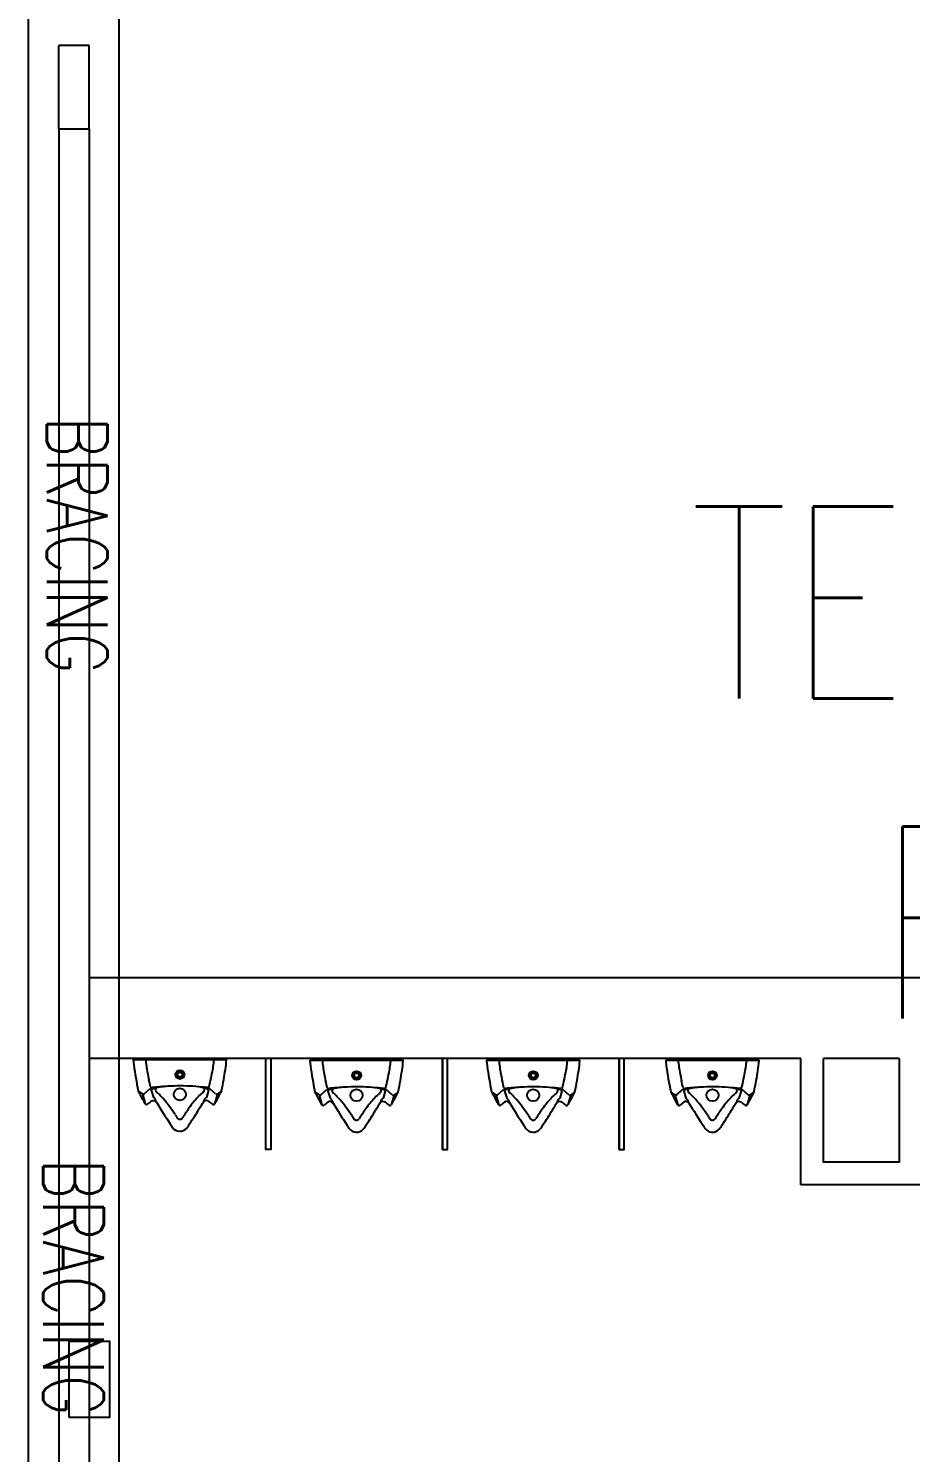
# Model space of a CAD drawing. Extents: x -13345 to 10098, y -1643 to 9113.
# Drawn here: x 6669.1 to 6843.8, y 2916.3 to 3198.2 of the extents above; entities that cross this region are included whole.
import ezdxf
from ezdxf.enums import TextEntityAlignment as Align

# ---------------------------------------------------------------- set-up
doc = ezdxf.new("R2010")
doc.units = 0
doc.header["$LTSCALE"] = 192
doc.header["$MEASUREMENT"] = 0
doc.linetypes.add('DASHED', pattern=[0.75, 0.5, -0.25])
doc.layers.get('0').update_dxf_attribs({"linetype": 'CONTINUOUS'})
for name, color, linetype in [('ARCH-WALLS-INTERIOR', 1, 'CONTINUOUS'), ('FM-TEXT-TENANT', 6, 'CONTINUOUS'), ('STRUCTURAL-BRACING', 1, 'DASHED'), ('UTILITIES-PLUMB', 2, 'CONTINUOUS')]:
    doc.layers.add(name, color=color, linetype=linetype)
doc.styles.add('FMSTXT', font='simplex.shx', dxfattribs={"width": 0.75})
doc.styles.add('SIMPLEX', font='SIMPLEX.shx', dxfattribs={"width": 0.75})

# ---------------------------------------------------------------- blocks, each defined once
blk = doc.blocks.new('A$C1467163B')
at = {"layer": 'STRUCTURAL-BRACING', "ltscale": 10}
for p, q in [((-18, 342), (-18, 0)), ((0, 342), (0, 0))]:
    blk.add_line(p, q, dxfattribs=at)
at = {"layer": 'STRUCTURAL-BRACING', "style": 'SIMPLEX', "width": 0.75}
for p in [(-8.9, 288.76), (-9.65, 141.84)]:
    blk.add_text('BRACING', height=12, rotation=90, dxfattribs=at).set_placement(p, align=Align.MIDDLE_CENTER)
blk = doc.blocks.new('fh urinal')
for p, q in [((60.85, -996.45), (60.96, -997.44)), ((60.92, -996.37), (79.28, -996.37)), ((69.37, -999.32), (69.69, -998.77)), ((69.69, -999.98), (69.37, -999.42)), ((70.41, -998.73), (69.77, -998.73)), ((69.78, -1000.03), (70.42, -1000.03)), ((70.5, -998.77), (70.82, -999.32)), ((70.82, -999.42), (70.51, -999.98)), ((61.88, -1002.65), (62.67, -1003.18)), ((62.67, -1003.18), (63.25, -1005.19)), ((63.01, -1003.19), (64.15, -1002.21)), ((64.41, -1002.47), (64.84, -1003.88)), ((64.64, -1001.95), (64.55, -1001.99)), ((75.79, -1002.47), (75.35, -1003.88)), ((75.63, -1001.99), (75.56, -1001.95)), ((77.18, -1003.19), (76.05, -1002.21)), ((77.52, -1003.18), (76.95, -1005.19)), ((78.32, -1002.65), (77.52, -1003.18))]:
    blk.add_line(p, q)
for centre, radius in [((70.1, -999.37), 0.88), ((70.1, -999.37), 0.462), ((70.1, -1003.29), 1.2)]:
    blk.add_circle(centre, radius)
for centre, radius, start, end in [((60.92, -996.44), 0.07, 90, 185.7637), ((122.45, -989.4), 62.01, 187.453, 192.2753), ((101.48, -992.19), 38.41, 186.2486, 188.1488), ((99.39, -992.59), 36.28, 187.9905, 192.4676), ((51.94, -994.01), 25.06, 349.9782, 352.9165), ((30.33, -991.15), 46.86, 352.7019, 353.463), ((76.58, -996.43), 0.306, 349.6974, 10.6616), ((29.17, -991.21), 50.45, 349.55, 354.0389), ((79.28, -996.44), 0.07, 354.209, 90), ((-412.81, -1116.3), 490.65, 13.4916, 13.66), ((69.46, -999.37), 0.0988, 149.9963, 210.0037), ((69.77, -998.82), 0.0988, 89.9963, 150.0037), ((69.78, -999.93), 0.0988, 209.9963, 270.0037), ((70.41, -998.82), 0.0988, 29.9963, 90.0037), ((70.42, -999.93), 0.0988, 269.9961, 330.7913), ((70.73, -999.37), 0.0988, 330.7838, 30.0036), ((31.61, -990.75), 45.64, 345.9624, 350.3839), ((7, -987.26), 72.97, 347.8815, 349.6603), ((62.14, -1002.52), 0.289, 193.0013, 211.5109), ((-145.22, -1116.92), 236.54, 28.6867, 28.8821), ((-74.93, -1078.19), 156.28, 27.8489, 28.6014), ((62.85, -1003), 0.251, 225.0596, 310.4369), ((65.55, -1004.17), 2.41, 115.229, 125.4653), ((64.51, -1001.79), 0.205, 191.0579, 282.3505), ((64.47, -1002.45), 0.0588, 142.5126, 197.3079), ((64.77, -1002.65), 0.417, 123.8392, 146.1318), ((65.53, -1004.05), 2.01, 102.0288, 119.5987), ((70.88, -1056.44), 54.85, 95.0212, 96.5369), ((68.29, -1014.41), 12.74, 98.3198, 104.4828), ((65.63, -1002.55), 0.361, 164.9888, 243.113), ((49.91, -999.57), 15.64, 349.3736, 351.0173), ((65.5, -1002.98), 0.106, 55.3311, 107.2293), ((65.2, -1003.5), 0.706, 48.9487, 59.2328), ((58.06, -1011.21), 11.21, 41.9372, 47.3604), ((70.02, -1045.58), 43.95, 92.2176, 95.1358), ((68.82, -1019.25), 17.6, 93.6433, 97.7375), ((70.11, -1045.66), 44.04, 85.8974, 92.3384), ((69.53, -1054.39), 52.78, 83.4408, 85.9463), ((71.28, -1017.11), 15.5, 75.7921, 82.6705), ((79.61, -1008.79), 7.72, 130.3584, 139.5121), ((74.73, -1003.07), 0.202, 101.0038, 127.1672), ((74.71, -1002.94), 0.0672, 66.7297, 101.8196), ((74.57, -1002.55), 0.361, 296.887, 15.0112), ((90.29, -999.57), 15.64, 188.9938, 190.6264), ((74.67, -1004.05), 2.01, 60.4013, 77.9712), ((75.67, -1001.77), 0.226, 257.4835, 350.5619), ((75.43, -1002.65), 0.417, 33.8682, 56.1608), ((74.65, -1004.17), 2.41, 54.5347, 64.3205), ((75.73, -1002.45), 0.0588, 342.6921, 37.4874), ((200.27, -1070.15), 139.39, 151.035, 152.2224), ((77.35, -1003), 0.251, 229.5631, 314.9404), ((78.09, -1002.53), 0.253, 332.6465, 348.3918), ((63.47, -1005.07), 0.249, 207.8084, 310.1147), ((90.98, -1040.1), 44.29, 126.8602, 128.148), ((64.84, -1005.3), 0.764, 38.2748, 123.8203), ((63.63, -1005.59), 2.1, 41.0382, 54.639), ((65.68, -1004.27), 0.47, 172.6104, 188.7164), ((66.34, -1004.11), 1.15, 191.7766, 218.4153), ((170.87, -941.01), 123.24, 211.194, 213.5661), ((47.22, -1021.31), 26.03, 32.5438, 42.5263), ((100.18, -1026.33), 34.81, 144.2211, 148.1207), ((84.25, -1014.19), 14.8, 135.2822, 146.2996), ((-64.98, -919.6), 163.67, 326.834, 328.0404), ((-105.19, -895.17), 210.72, 328.192, 328.6897), ((73.86, -1004.11), 1.15, 321.5847, 348.2234), ((75.33, -1005.41), 0.878, 58.5927, 123.2992), ((74.52, -1004.27), 0.47, 351.2836, 4.8442), ((75.04, -1004.23), 0.05, 138.3564, 184.8442), ((76.57, -1005.59), 2.1, 125.361, 138.3564), ((137.27, -924.95), 100.68, 232.3538, 232.908), ((76.73, -1005.07), 0.25, 230.0009, 331.3051), ((77.05, -1004.05), 10.22, 209.8857, 214.6504), ((92.35, -992.5), 27.51, 212.5746, 214.2684), ((70.1, -1007.55), 0.654, 221.9644, 322.7173), ((67.66, -1006.76), 4.97, 319.0533, 331.354), ((70.09, -1008.75), 1.84, 217.5459, 316.3955)]:
    blk.add_arc(centre, radius, start, end)

msp = doc.modelspace()

# ---------------------------------------------------------------- linework, layer by layer
at = {"layer": 'ARCH-WALLS-INTERIOR'}
for p, q in [((6681.07, 3194.78), (6675.07, 3194.78)), ((6675.07, 3178.28), (6675.07, 3194.78)), ((6681.07, 3178.28), (6681.07, 3194.78)), ((6675.07, 3178.28), (6675.07, 2898.78)), ((6681.07, 3178.28), (6675.07, 3178.28)), ((6681.07, 3178.28), (6681.07, 2898.78)), ((7089.04, 3010.28), (6681.07, 3010.28)), ((6822.06, 2994.28), (6681.06, 2994.28)), ((6822.06, 2969.28), (6822.06, 2994.28)), ((6841.56, 2994.28), (6826.56, 2994.28)), ((6846.06, 2969.28), (6822.06, 2969.28))]:
    msp.add_line(p, q, dxfattribs=at)
msp.add_lwpolyline([(6841.56, 2994.28), (6841.56, 2973.78), (6826.56, 2973.78), (6826.56, 2994.28)], dxfattribs=at)
at = {"layer": 'UTILITIES-PLUMB'}
for points in [[(6717.07, 2994.28), (6717.07, 2976.28), (6716.07, 2976.28), (6716.07, 2994.28)], [(6751.07, 2976.28), (6751.07, 2994.28), (6751.07, 2976.28), (6752.07, 2976.28), (6752.07, 2994.28)], [(6786.06, 2976.28), (6786.06, 2994.28), (6786.06, 2976.28), (6787.06, 2976.28), (6787.06, 2994.28)]]:
    msp.add_lwpolyline(points, dxfattribs=at)
msp.add_lwpolyline([(6677.07, 2923.28), (6685.19, 2923.28), (6685.19, 2938.28), (6677.07, 2938.28)], close=True, dxfattribs=at)
msp.add_lwpolyline([(6677.07, 2923.28), (6685.19, 2923.28), (6685.19, 2938.28), (6677.07, 2938.28)], close=True, dxfattribs=at)

# ---------------------------------------------------------------- block references
at = {"layer": 'STRUCTURAL-BRACING', "rotation": 180}
msp.add_blockref('A$C1467163B', (6669.07, 3237.78), dxfattribs=at)
at = {"layer": 'UTILITIES-PLUMB'}
for p in [(6628.97, 3990.47), (6663.97, 3990.29), (6698.97, 3990.29), (6734.47, 3990.29)]:
    msp.add_blockref('fh urinal', p, dxfattribs=at)

# ---------------------------------------------------------------- texts
at = {"layer": 'FM-TEXT-TENANT', "insert": (6911.22, 3052.88), "char_height": 38, "width": 1, "attachment_point": 5, "style": 'FMSTXT'}
msp.add_mtext('TEPPANYAKI FARMER', dxfattribs=at)

doc.saveas('drawing.dxf')
